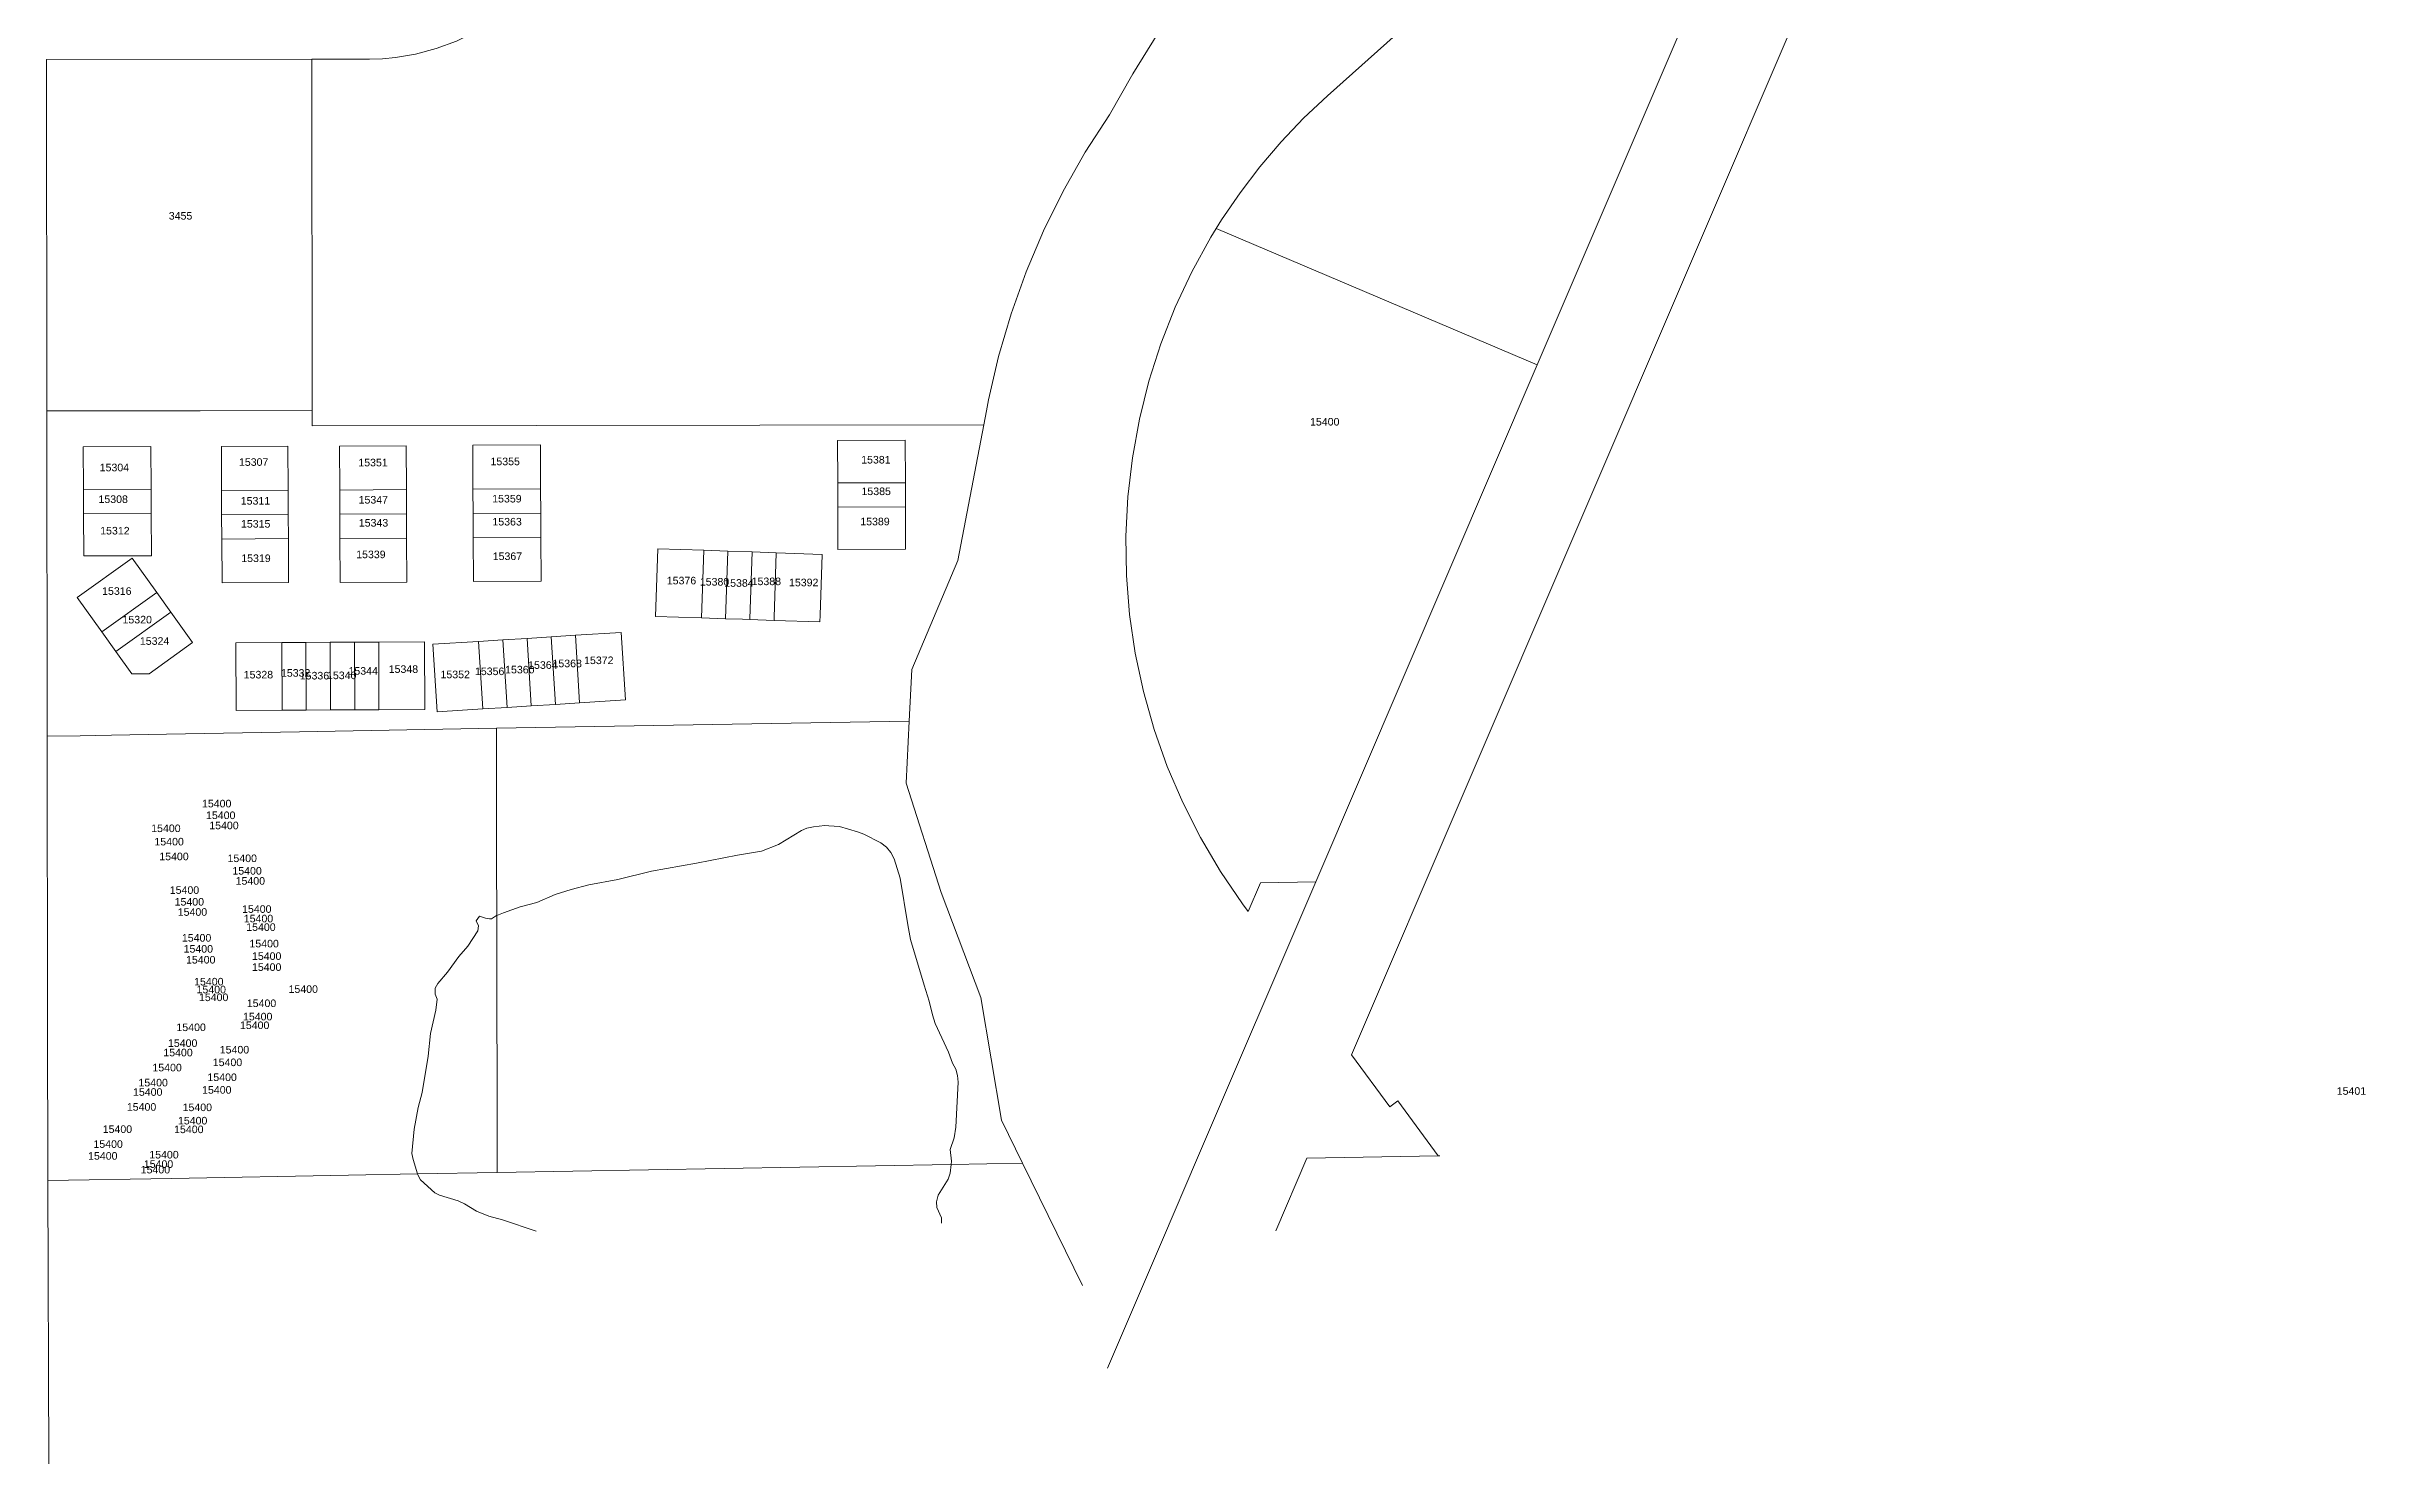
# Model space of a CAD drawing. Header units: feet. Extents: x 865220 to 5696323, y -2240498 to 1923703.
# Drawn here: x 2849136 to 2851433, y 957680 to 959084 of the extents above; entities that cross this region are included whole.
import ezdxf
from ezdxf.enums import TextEntityAlignment as Align

# ---------------------------------------------------------------- set-up
doc = ezdxf.new("R2010")
doc.units = ezdxf.units.FT
doc.header["$LTSCALE"] = 0.015
doc.header["$MEASUREMENT"] = 0
doc.layers.add('Dakota County Addresses', color=7, linetype='Continuous')
doc.layers.add('Dakota County Parcels', color=7, linetype='Continuous')
doc.styles.add('Dimensions 100', font='arial.ttf')

# ---------------------------------------------------------------- blocks, each defined once
blk = doc.blocks.new('ACMAP_ANN_TEMPLATE_Dakota County Addresses')
at = {"layer": 'Dakota County Addresses', "style": 'Dimensions 100'}
blk.add_attdef('DakotaCountyAddress', text='', height=50, dxfattribs=at).set_placement((0, 0), align=Align.CENTER)

msp = doc.modelspace()

# ---------------------------------------------------------------- linework, layer by layer
at = {"layer": 'Dakota County Parcels', "lineweight": 5}
for p, q in [((2850404.4, 959034.8), (2850795.3, 959384.4)), ((2850428.4, 958084.7), (2850956, 959317.2)), ((2849398.8, 959070.9), (2849135.8, 959070.6)), ((2849136.3, 958722.6), (2849135.8, 959070.6)), ((2849398.8, 959070.9), (2849455.8, 959070.9)), ((2849398.8, 959070.9), (2849399.2, 958722.9)), ((2850188.5, 959015.8), (2850187.5, 959013.9)), ((2850294.2, 958903.2), (2850612.3, 958768.3)), ((2850392.9, 958256.2), (2850612.3, 958768.3)), ((2849256.2, 958722.8), (2849136.3, 958722.6)), ((2849136.6, 958400.3), (2849136.3, 958722.6)), ((2849288.2, 958722.8), (2849399.2, 958722.9)), ((2849399.2, 958722.9), (2849399.2, 958707.9)), ((2849399.2, 958707.9), (2850064.1, 958708.7)), ((2849986.4, 958693.5), (2849919.4, 958693.4)), ((2849919.4, 958693.4), (2849919.5, 958651.4)), ((2849986.4, 958693.5), (2849986.5, 958651.5)), ((2850038.3, 958574.4), (2850064.1, 958708.7)), ((2849172.4, 958686.9), (2849239.4, 958687.2)), ((2849172.4, 958686.9), (2849172.6, 958644.9)), ((2849239.4, 958687.2), (2849239.6, 958645.2)), ((2849375.1, 958687.6), (2849309.1, 958687.2)), ((2849309.1, 958687.2), (2849309.3, 958643.7)), ((2849375.1, 958687.6), (2849375.3, 958644.1)), ((2849492, 958688.1), (2849426.1, 958687.7)), ((2849426.1, 958687.7), (2849426.3, 958644.2)), ((2849492, 958688.1), (2849492.3, 958644.6)), ((2849558, 958688.5), (2849625, 958688.9)), ((2849558, 958688.5), (2849558.2, 958645)), ((2849625.2, 958645.4), (2849625, 958688.9)), ((2849172.6, 958644.9), (2849239.6, 958645.2)), ((2849172.6, 958644.9), (2849172.7, 958620.9)), ((2849239.6, 958645.2), (2849239.7, 958621.2)), ((2849309.3, 958643.7), (2849375.3, 958644.1)), ((2849309.3, 958643.7), (2849309.4, 958619.7)), ((2849375.3, 958644.1), (2849375.4, 958620.1)), ((2849426.3, 958644.2), (2849492.3, 958644.6)), ((2849426.3, 958644.2), (2849426.4, 958620.2)), ((2849492.3, 958644.6), (2849492.4, 958620.6)), ((2849558.2, 958645), (2849625.2, 958645.4)), ((2849558.2, 958645), (2849558.4, 958621)), ((2849625.4, 958621.4), (2849625.2, 958645.4)), ((2849986.5, 958651.5), (2849919.5, 958651.4)), ((2849919.5, 958651.4), (2849919.5, 958627.4)), ((2849986.5, 958651.5), (2849986.5, 958627.5)), ((2849239.7, 958621.2), (2849172.7, 958620.9)), ((2849172.7, 958620.9), (2849173, 958578.9)), ((2849239.7, 958621.2), (2849240, 958579.2)), ((2849426.4, 958620.2), (2849492.4, 958620.6)), ((2849426.4, 958620.2), (2849426.5, 958596.2)), ((2849492.4, 958620.6), (2849492.5, 958596.6)), ((2849558.4, 958621), (2849625.4, 958621.4)), ((2849558.4, 958621), (2849558.5, 958597.1)), ((2849625.5, 958597.4), (2849625.4, 958621.4)), ((2849986.5, 958627.5), (2849919.5, 958627.4)), ((2849919.5, 958627.4), (2849919.6, 958585.4)), ((2849986.5, 958627.5), (2849986.6, 958585.5)), ((2849309.4, 958619.7), (2849375.4, 958620.1)), ((2849309.4, 958619.7), (2849309.5, 958595.7)), ((2849375.4, 958620.1), (2849375.5, 958596.1)), ((2849558.5, 958597.1), (2849625.5, 958597.4)), ((2849625.7, 958553.9), (2849625.5, 958597.4)), ((2849220.7, 958576.8), (2849166.2, 958537.9)), ((2849173, 958578.9), (2849240, 958579.2)), ((2849245.1, 958542.7), (2849220.7, 958576.8)), ((2849309.5, 958595.7), (2849375.5, 958596.1)), ((2849309.5, 958595.7), (2849309.8, 958552.3)), ((2849375.5, 958596.1), (2849375.7, 958552.6)), ((2849426.5, 958596.2), (2849492.5, 958596.6)), ((2849426.5, 958596.2), (2849426.7, 958552.7)), ((2849492.5, 958596.6), (2849492.7, 958553.1)), ((2849558.5, 958597.1), (2849558.7, 958553.6)), ((2849741.3, 958586.1), (2849739, 958519.1)), ((2849786.8, 958584.5), (2849741.3, 958586.1)), ((2849786.8, 958584.5), (2849784.5, 958517.6)), ((2849810.8, 958583.7), (2849786.8, 958584.5)), ((2849810.8, 958583.7), (2849808.5, 958516.8)), ((2849834.8, 958582.9), (2849810.8, 958583.7)), ((2849858.7, 958582.1), (2849834.8, 958582.9)), ((2849904.2, 958580.5), (2849858.7, 958582.1)), ((2849986.6, 958585.5), (2849919.6, 958585.4)), ((2849992.8, 958466.6), (2850038.3, 958574.4)), ((2849375.7, 958552.6), (2849309.8, 958552.3)), ((2849492.7, 958553.1), (2849426.7, 958552.7)), ((2849558.7, 958553.6), (2849625.7, 958553.9)), ((2849166.2, 958537.9), (2849190.6, 958503.7)), ((2849245.1, 958542.7), (2849190.6, 958503.7)), ((2849259.1, 958523.2), (2849245.1, 958542.7)), ((2849259.1, 958523.2), (2849204.6, 958484.2)), ((2849280.6, 958493.1), (2849259.1, 958523.2)), ((2849739, 958519.1), (2849784.5, 958517.6)), ((2849784.5, 958517.6), (2849808.5, 958516.8)), ((2849832.5, 958515.9), (2849856.4, 958515.1)), ((2849856.4, 958515.1), (2849901.9, 958513.6)), ((2849190.6, 958503.7), (2849204.6, 958484.2)), ((2849204.6, 958484.2), (2849220.3, 958462.2)), ((2849280.6, 958493.1), (2849237.5, 958462.2)), ((2849368.9, 958493.1), (2849323.4, 958492.9)), ((2849323.4, 958492.9), (2849323.7, 958425.9)), ((2849392.9, 958493.3), (2849368.9, 958493.1)), ((2849368.9, 958493.1), (2849369.2, 958426.2)), ((2849416.9, 958493.4), (2849392.9, 958493.3)), ((2849392.9, 958493.3), (2849393.2, 958426.3)), ((2849440.9, 958493.5), (2849416.9, 958493.4)), ((2849416.9, 958493.4), (2849417.2, 958426.4)), ((2849464.9, 958493.6), (2849440.9, 958493.5)), ((2849440.9, 958493.5), (2849441.2, 958426.5)), ((2849510.4, 958493.9), (2849464.9, 958493.6)), ((2849464.9, 958493.6), (2849465.2, 958426.6)), ((2849510.4, 958493.9), (2849510.7, 958426.9)), ((2849563.9, 958494.3), (2849518.5, 958491.4)), ((2849518.5, 958491.4), (2849522.7, 958424.6)), ((2849587.9, 958495.8), (2849563.9, 958494.3)), ((2849563.9, 958494.3), (2849568.1, 958427.4)), ((2849611.8, 958497.3), (2849587.9, 958495.8)), ((2849587.9, 958495.8), (2849592.1, 958428.9)), ((2849635.8, 958498.8), (2849611.8, 958497.3)), ((2849611.8, 958497.3), (2849616, 958430.4)), ((2849659.7, 958500.3), (2849635.8, 958498.8)), ((2849635.8, 958498.8), (2849640, 958431.9)), ((2849705.2, 958503.1), (2849659.7, 958500.3)), ((2849659.7, 958500.3), (2849663.9, 958433.4)), ((2849705.2, 958503.1), (2849709.3, 958436.3)), ((2849220.3, 958462.2), (2849237.5, 958462.2)), ((2849992.8, 958466.6), (2849990.3, 958415.4)), ((2849323.7, 958425.9), (2849369.2, 958426.2)), ((2849369.2, 958426.2), (2849393.2, 958426.3)), ((2849393.2, 958426.3), (2849417.2, 958426.4)), ((2849417.2, 958426.4), (2849441.2, 958426.5)), ((2849441.2, 958426.5), (2849465.2, 958426.6)), ((2849465.2, 958426.6), (2849510.7, 958426.9)), ((2849522.7, 958424.6), (2849568.1, 958427.4)), ((2849568.1, 958427.4), (2849592.1, 958428.9)), ((2849581.6, 958408.2), (2849990.3, 958415.4)), ((2849592.1, 958428.9), (2849616, 958430.4)), ((2849616, 958430.4), (2849640, 958431.9)), ((2849640, 958431.9), (2849663.9, 958433.4)), ((2849663.9, 958433.4), (2849709.3, 958436.3)), ((2849990.3, 958415.4), (2849987.4, 958353.9)), ((2850022, 958245.7), (2849987.4, 958353.9)), ((2849860.7, 958293.2), (2849883.7, 958307)), ((2849883.7, 958307), (2849889, 958309.3)), ((2849889, 958309.3), (2849895.6, 958310.7)), ((2849895.6, 958310.7), (2849906.8, 958311.8)), ((2849906.8, 958311.8), (2849910.8, 958311.5)), ((2849910.8, 958311.5), (2849921.2, 958310.9)), ((2849921.2, 958310.9), (2849939, 958305.6)), ((2849939, 958305.6), (2849945.4, 958303.3)), ((2849945.4, 958303.3), (2849962.3, 958294.6)), ((2849779.6, 958274.6), (2849820.4, 958282.7)), ((2849820.4, 958282.7), (2849844, 958286.4)), ((2849844, 958286.4), (2849860.7, 958293.2)), ((2849962.3, 958294.6), (2849967.7, 958290.5)), ((2849967.7, 958290.5), (2849972.2, 958285.1)), ((2849972.2, 958285.1), (2849975.5, 958278.9)), ((2849975.5, 958278.9), (2849981.3, 958259.7)), ((2849655.5, 958248.6), (2849673, 958253.1)), ((2849673, 958253.1), (2849701.8, 958258.6)), ((2849701.8, 958258.6), (2849735, 958266.6)), ((2849735, 958266.6), (2849779.6, 958274.6)), ((2849981.3, 958259.7), (2849988.9, 958213.4)), ((2850274.9, 957980.4), (2850392.9, 958256.2)), ((2850326, 958226.9), (2850338.2, 958255.2)), ((2850338.2, 958255.2), (2850392.9, 958256.2)), ((2849588.4, 958225.3), (2849605, 958231.5)), ((2849605, 958231.5), (2849621.5, 958235.8)), ((2849621.5, 958235.8), (2849639.7, 958243.6)), ((2849639.7, 958243.6), (2849655.5, 958248.6)), ((2850061.1, 958141.5), (2850022, 958245.7)), ((2850320.5, 958234.4), (2850326, 958226.9)), ((2849553.1, 958192.4), (2849563, 958207.7)), ((2849561.3, 958217.6), (2849564.7, 958222.2)), ((2849563.9, 958212.7), (2849561.3, 958217.6)), ((2849563, 958207.7), (2849563.9, 958212.7)), ((2849564.7, 958222.2), (2849570.6, 958220.2)), ((2849570.6, 958220.2), (2849574.5, 958219.6)), ((2849574.5, 958219.6), (2849576.5, 958219.4)), ((2849576.5, 958219.4), (2849581.5, 958222.7)), ((2849988.9, 958213.4), (2849991.6, 958198.9)), ((2849544.3, 958182.3), (2849553.1, 958192.4)), ((2849991.6, 958198.9), (2850005.1, 958153.8)), ((2849523.4, 958155.3), (2849532.9, 958166.6)), ((2849532.9, 958166.6), (2849544.3, 958182.3)), ((2849520.8, 958150.7), (2849523.4, 958155.3)), ((2849520.8, 958145), (2849520.8, 958150.7)), ((2849522.8, 958140), (2849520.8, 958145)), ((2849521.5, 958128.9), (2849522.8, 958140)), ((2850005.1, 958153.8), (2850010.1, 958138)), ((2850010.1, 958138), (2850013.3, 958124.3)), ((2850081.6, 958020), (2850061.1, 958141.5)), ((2849516.3, 958106), (2849521.5, 958128.9)), ((2850013.3, 958124.3), (2850016.1, 958115.7)), ((2850016.1, 958115.7), (2850029.1, 958087.5)), ((2849513.9, 958083.5), (2849516.3, 958106)), ((2849508, 958047.5), (2849513.9, 958083.5)), ((2850029.1, 958087.5), (2850033.3, 958076.4)), ((2850033.3, 958076.4), (2850036.4, 958070.6)), ((2850036.4, 958070.6), (2850038.2, 958064.4)), ((2850428.3, 958084.8), (2850429, 958086.3)), ((2850466.1, 958033.2), (2850428.4, 958084.7)), ((2849504, 958032.5), (2849508, 958047.5)), ((2850038.8, 958057.8), (2850036.4, 958013.1)), ((2850038.2, 958064.4), (2850038.8, 958057.8)), ((2849500.2, 958011.3), (2849504, 958032.5)), ((2850474.2, 958039.1), (2850466.1, 958033.2)), ((2850514.1, 957984.7), (2850474.2, 958039.1)), ((2849497.8, 957986.9), (2849500.2, 958011.3)), ((2850034.9, 958002.4), (2850030.9, 957991.1)), ((2850036.4, 958013.1), (2850034.9, 958002.4)), ((2850081.6, 958020), (2850102.5, 957977.4)), ((2849498.9, 957981.2), (2849497.8, 957986.9)), ((2850030.9, 957991.1), (2850032.1, 957979.6)), ((2850102.5, 957977.4), (2850162, 957856.3)), ((2850353.3, 957910.3), (2850384.1, 957982.4)), ((2850384.1, 957982.4), (2850514.1, 957984.7)), ((2850515.8, 957984.7), (2850514.1, 957984.7)), ((2849138.4, 957679.8), (2849137.2, 957960.3)), ((2849506.2, 957961.1), (2849503.7, 957965.9)), ((2849520.5, 957948), (2849506.2, 957961.1)), ((2850028.8, 957961.6), (2850019.1, 957945.7)), ((2850031, 957967.6), (2850028.8, 957961.6)), ((2849525.1, 957945.6), (2849520.5, 957948)), ((2849543.5, 957940), (2849525.1, 957945.6)), ((2849549.8, 957937.2), (2849543.5, 957940)), ((2849561.7, 957929.9), (2849549.8, 957937.2)), ((2850019.1, 957945.7), (2850017.4, 957939.1)), ((2850017.4, 957939.1), (2850017.8, 957933.4)), ((2850017.8, 957933.4), (2850022.4, 957923.4)), ((2849574, 957924.9), (2849561.7, 957929.9)), ((2849587.5, 957921.3), (2849574, 957924.9)), ((2849620.9, 957910.1), (2849587.5, 957921.3)), ((2850022.4, 957923.4), (2850022.2, 957917.9))]:
    msp.add_line(p, q, dxfattribs=at)
for points in [[(2850612.3, 958768.3), (2850616.2, 958777.5), (2850951.2, 959559.8)], [(2850419.1, 959313.8), (2850385.1, 959280.7), (2850352.4, 959246.4), (2850321.2, 959210.7), (2850291.4, 959173.7), (2850263.2, 959135.6), (2850236.5, 959096.4), (2850211.7, 959056.6), (2850188.5, 959015.8)], [(2849625, 959153.7), (2849611.1, 959137.6), (2849595.7, 959122.9), (2849578.9, 959109.9), (2849560.9, 959098.5), (2849541.9, 959089), (2849522, 959081.5), (2849501.5, 959075.9), (2849481.6, 959072.5), (2849468.7, 959071.3), (2849455.8, 959070.9)], [(2850404.4, 959034.8), (2850380.9, 959012.5), (2850358.6, 958989), (2850337.5, 958964.3), (2850317.9, 958938.6), (2850299.6, 958911.8), (2850294.2, 958903.2)], [(2850188.5, 959015.8), (2850164.5, 958978.8), (2850142.7, 958940.4), (2850123.2, 958900.9), (2850106, 958860.3), (2850091.2, 958818.8), (2850078.8, 958776.5), (2850068.9, 958733.5)], [(2850294.2, 958903.2), (2850289, 958894.6), (2850270.2, 958860.5), (2850253.7, 958825.3), (2850239.5, 958789.1), (2850227.6, 958752.1), (2850218.2, 958714.4), (2850211.3, 958676.1), (2850206.8, 958637.5), (2850204.9, 958598.6), (2850205.5, 958559.7), (2850208.6, 958521), (2850214.2, 958482.5), (2850222.3, 958444.5), (2850232.9, 958407), (2850245.8, 958370.4), (2850261.2, 958334.6), (2850278.8, 958299.9), (2850298.6, 958266.5), (2850320.5, 958234.4)], [(2849256.2, 958722.8), (2849272.2, 958722.8), (2849288.2, 958722.8)], [(2850064.1, 958708.7), (2850066.8, 958722.7), (2850068.9, 958733.5)], [(2849834.8, 958582.9), (2849832.5, 958516.6), (2849832.5, 958515.9)], [(2849858.7, 958582.1), (2849856.5, 958517.9), (2849856.4, 958515.1)], [(2849904.2, 958580.5), (2849902.1, 958520.3), (2849901.9, 958513.6)], [(2849808.5, 958516.8), (2849825.3, 958516.2), (2849832.5, 958515.9)], [(2849581.6, 958408.2), (2849386.6, 958404.7), (2849254.8, 958402.4), (2849200.2, 958401.4), (2849169.2, 958400.8), (2849136.6, 958400.3)], [(2849137.2, 957960.3), (2849137, 958120.5), (2849136.9, 958140.5), (2849136.7, 958380.3), (2849136.6, 958400.3)], [(2849582.1, 957968.1), (2849581.8, 958222.8), (2849581.7, 958273.9), (2849581.6, 958408.2)], [(2849581.5, 958222.7), (2849581.8, 958222.8), (2849588.4, 958225.3)], [(2849503.7, 957965.9), (2849503.4, 957966.8), (2849498.9, 957981.2)], [(2849582.1, 957968.1), (2850031.8, 957976.1), (2850102.5, 957977.4)], [(2850032.1, 957979.6), (2850031.8, 957976.1), (2850031, 957967.6)], [(2850186.6, 957774.3), (2850242.1, 957903.8), (2850274.9, 957980.4)], [(2849137.2, 957960.3), (2849137.2, 957960.3), (2849259.9, 957962.4), (2849434.9, 957965.5), (2849503.4, 957966.8), (2849582.1, 957968.1)]]:
    msp.add_lwpolyline(points, dxfattribs=at)

# ---------------------------------------------------------------- block references
at = {"layer": 'Dakota County Addresses', "lineweight": 5, "xscale": 0.15, "yscale": 0.15, "zscale": 0.15}
for p, values in [((2849268.7, 958912.1), {'DakotaCountyAddress': '3455'}), ((2850401.8, 958708.1), {'DakotaCountyAddress': '15400'}), ((2849203.2, 958662.8), {'DakotaCountyAddress': '15304'}), ((2849341.1, 958668.2), {'DakotaCountyAddress': '15307'}), ((2849459.3, 958667.7), {'DakotaCountyAddress': '15351'}), ((2849590.2, 958668.8), {'DakotaCountyAddress': '15355'}), ((2849957.3, 958670.5), {'DakotaCountyAddress': '15381'}), ((2849957.6, 958639.2), {'DakotaCountyAddress': '15385'}), ((2849202, 958631.4), {'DakotaCountyAddress': '15308'}), ((2849342.9, 958629.8), {'DakotaCountyAddress': '15311'}), ((2849459.6, 958630.8), {'DakotaCountyAddress': '15347'}), ((2849591.9, 958631.9), {'DakotaCountyAddress': '15359'}), ((2849203.7, 958600.2), {'DakotaCountyAddress': '15312'}), ((2849343.1, 958607), {'DakotaCountyAddress': '15315'}), ((2849459.8, 958608), {'DakotaCountyAddress': '15343'}), ((2849592.1, 958609.1), {'DakotaCountyAddress': '15363'}), ((2849956.4, 958609.3), {'DakotaCountyAddress': '15389'}), ((2849343.4, 958572.9), {'DakotaCountyAddress': '15319'}), ((2849457.2, 958576.7), {'DakotaCountyAddress': '15339'}), ((2849592.4, 958574.9), {'DakotaCountyAddress': '15367'}), ((2849764.8, 958550.8), {'DakotaCountyAddress': '15376'}), ((2849797.5, 958549.6), {'DakotaCountyAddress': '15380'}), ((2849821.7, 958548.4), {'DakotaCountyAddress': '15384'}), ((2849848.8, 958550), {'DakotaCountyAddress': '15388'}), ((2849885.8, 958548.9), {'DakotaCountyAddress': '15392'}), ((2849205.6, 958540.4), {'DakotaCountyAddress': '15316'}), ((2849225.8, 958512.1), {'DakotaCountyAddress': '15320'}), ((2849243, 958490.9), {'DakotaCountyAddress': '15324'}), ((2849345.8, 958457.6), {'DakotaCountyAddress': '15328'}), ((2849382.7, 958459.3), {'DakotaCountyAddress': '15332'}), ((2849401.3, 958456.6), {'DakotaCountyAddress': '15336'}), ((2849428.3, 958456.9), {'DakotaCountyAddress': '15340'}), ((2849449.6, 958461.3), {'DakotaCountyAddress': '15344'}), ((2849489.4, 958463.1), {'DakotaCountyAddress': '15348'}), ((2849540.7, 958457.8), {'DakotaCountyAddress': '15352'}), ((2849574.8, 958460.9), {'DakotaCountyAddress': '15356'}), ((2849604.7, 958462.6), {'DakotaCountyAddress': '15360'}), ((2849627.5, 958467.1), {'DakotaCountyAddress': '15364'}), ((2849651.6, 958468.7), {'DakotaCountyAddress': '15368'}), ((2849682.9, 958471.8), {'DakotaCountyAddress': '15372'}), ((2849304.5, 958329.9), {'DakotaCountyAddress': '15400'}), ((2849308.5, 958318.3), {'DakotaCountyAddress': '15400'}), ((2849254.2, 958305.4), {'DakotaCountyAddress': '15400'}), ((2849257.4, 958292.2), {'DakotaCountyAddress': '15400'}), ((2849311.7, 958308.2), {'DakotaCountyAddress': '15400'}), ((2849262.2, 958277.5), {'DakotaCountyAddress': '15400'}), ((2849329.8, 958275.7), {'DakotaCountyAddress': '15400'}), ((2849334.6, 958263.3), {'DakotaCountyAddress': '15400'}), ((2849337.8, 958253.3), {'DakotaCountyAddress': '15400'}), ((2849272.6, 958244.2), {'DakotaCountyAddress': '15400'}), ((2849277.4, 958232.6), {'DakotaCountyAddress': '15400'}), ((2849280.5, 958222.5), {'DakotaCountyAddress': '15400'}), ((2849344.2, 958225.4), {'DakotaCountyAddress': '15400'}), ((2849345.9, 958216), {'DakotaCountyAddress': '15400'}), ((2849348.3, 958207.5), {'DakotaCountyAddress': '15400'}), ((2849284.6, 958196.9), {'DakotaCountyAddress': '15400'}), ((2849286.3, 958186), {'DakotaCountyAddress': '15400'}), ((2849351.5, 958191.2), {'DakotaCountyAddress': '15400'}), ((2849354, 958178.8), {'DakotaCountyAddress': '15400'}), ((2849288.7, 958175.2), {'DakotaCountyAddress': '15400'}), ((2849296.7, 958153.5), {'DakotaCountyAddress': '15400'}), ((2849354, 958167.9), {'DakotaCountyAddress': '15400'}), ((2849299.1, 958145.7), {'DakotaCountyAddress': '15400'}), ((2849301.5, 958138), {'DakotaCountyAddress': '15400'}), ((2849348.9, 958132.1), {'DakotaCountyAddress': '15400'}), ((2849390.2, 958146.1), {'DakotaCountyAddress': '15400'}), ((2849279.2, 958108.3), {'DakotaCountyAddress': '15400'}), ((2849342.1, 958110.3), {'DakotaCountyAddress': '15400'}), ((2849345.1, 958118.9), {'DakotaCountyAddress': '15400'}), ((2849270.8, 958092.6), {'DakotaCountyAddress': '15400'}), ((2849322.1, 958086.1), {'DakotaCountyAddress': '15400'}), ((2849255.4, 958068.4), {'DakotaCountyAddress': '15400'}), ((2849266.2, 958083.3), {'DakotaCountyAddress': '15400'}), ((2849315.2, 958073.6), {'DakotaCountyAddress': '15400'}), ((2849236.2, 958044.2), {'DakotaCountyAddress': '15400'}), ((2849241.6, 958053.5), {'DakotaCountyAddress': '15400'}), ((2849304.6, 958046.3), {'DakotaCountyAddress': '15400'}), ((2849309.9, 958058.8), {'DakotaCountyAddress': '15400'}), ((2851418.5, 958045.2), {'DakotaCountyAddress': '15401'}), ((2849230.1, 958029.4), {'DakotaCountyAddress': '15400'}), ((2849280.7, 958015.8), {'DakotaCountyAddress': '15400'}), ((2849285.3, 958029), {'DakotaCountyAddress': '15400'}), ((2849197, 957992.6), {'DakotaCountyAddress': '15400'}), ((2849206.2, 958007.4), {'DakotaCountyAddress': '15400'}), ((2849276.9, 958007.2), {'DakotaCountyAddress': '15400'}), ((2849191.7, 957980.9), {'DakotaCountyAddress': '15400'}), ((2849246.9, 957972.8), {'DakotaCountyAddress': '15400'}), ((2849252.3, 957982.1), {'DakotaCountyAddress': '15400'}), ((2849243.8, 957967.3), {'DakotaCountyAddress': '15400'})]:
    msp.add_blockref('ACMAP_ANN_TEMPLATE_Dakota County Addresses', p, dxfattribs=at).add_auto_attribs(values)

doc.saveas('drawing.dxf')
